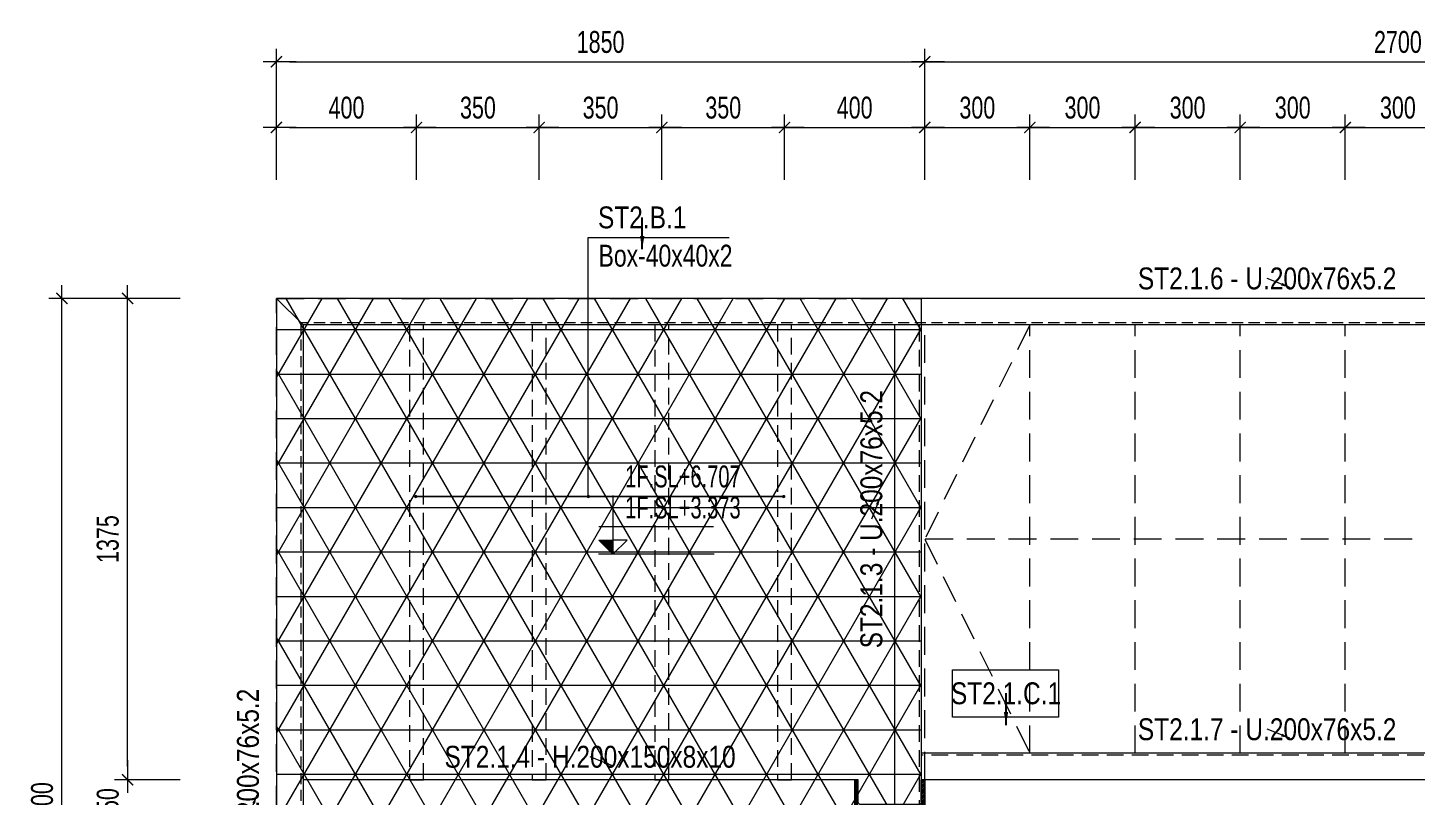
# Model space of a CAD drawing. Header units: millimetres. Extents: x 80771 to 163038, y -101774 to -59328.
# Drawn here: x 101838 to 105800, y -69068 to -66874 of the extents above; entities that cross this region are included whole.
import ezdxf
from ezdxf.enums import TextEntityAlignment as Align

# ---------------------------------------------------------------- set-up
doc = ezdxf.new("R2010")
doc.units = ezdxf.units.MM
doc.linetypes.add('HIDDEN2', pattern=[4.762499999999999, 3.175, -1.5875])
for name, color, linetype, lineweight in [('$0$NDC_S_ANNO', 7, 'Continuous', 20), ('$0$NDC_S_DIM', 1, 'Continuous', 15), ('NDC_S-ANNO', 7, 'Continuous', 20), ('NDC_S-BEAM-NAME-VERT', 7, 'Continuous', 20), ('NDC_S-BEAM-STEL', 30, 'HIDDEN2', 18), ('NDC_S-COLS-NAME', 7, 'Continuous', 20), ('NDC_S-COLS-STEL', 2, 'Continuous', 20), ('NDC_S-DIMS', 1, 'Continuous', 15), ('NDC_S-HIDN', 8, 'HIDDEN2', 13), ('NDC_S-MARK', 1, 'Continuous', 15), ('NDC_S-TEXT-SYMB', 7, 'Continuous', 20), ('NDC_S-TEXT-VIE', 7, 'Continuous', 20), ('NDC_S_ANNO', 7, 'Continuous', 20), ('NDC_S_BEAM NAME', 7, 'Continuous', 9), ('NDC_S_CONTINUOUS', 3, 'Continuous', 20), ('NDC_S_DIM', 1, 'Continuous', 15), ('NDC_S_HATCH MATERIAL', 8, 'Continuous', 13), ('NDC_S_TEXT SYMBOL', 7, 'Continuous', 20)]:
    doc.layers.add(name, color=color, linetype=linetype, lineweight=lineweight)
doc.styles.add('$0$ARIAL', font='arial.ttf', dxfattribs={"width": 0.8})
doc.styles.add('$0$NDC_DIM', font='', dxfattribs={"width": 0.75})
doc.styles.add('ARIAL', font='arial.ttf', dxfattribs={"width": 0.8})
doc.styles.add('NDC_ANNO', font='', dxfattribs={"width": 0.8})
doc.styles.add('NDC_ARIAL', font='arial.ttf', dxfattribs={"width": 0.85})
doc.styles.add('NDC_DIM', font='', dxfattribs={"width": 0.75})
doc.styles.get('$0$NDC_DIM').set_extended_font_data('Dotum')
doc.styles.get('NDC_ANNO').set_extended_font_data('Dotum')
doc.styles.get('NDC_DIM').set_extended_font_data('Dotum')
doc.dimstyles.new('$0$NDC_dim_iso', dxfattribs={"dimtxt": 2.5, "dimasz": 1, "dimexe": 1.5, "dimexo": 2.5, "dimgap": 1, "dimtad": 1, "dimdec": 0, "dimzin": 0, "dimdsep": 46, "dimtxsty": '$0$NDC_DIM', "dimblk": '$0$DIMMARK', "dimcen": 0.09, "dimdle": 1.2, "dimclrd": 1, "dimclre": 1, "dimclrt": 3, "dimadec": 0, "dimazin": 0, "dimtfac": 1, "dimtdec": 0, "dimtix": 1, "dimtofl": 0, "dimtmove": 0, "dimatfit": 3, "dimfxl": 8, "dimfxlon": 1, "dimtolj": 1, "dimtzin": 0, "dimarcsym": 0})
doc.dimstyles.new('NDC_dim_25', dxfattribs={"dimscale": 25, "dimtxt": 2.5, "dimasz": 1.5, "dimexe": 1.5, "dimexo": 2.5, "dimgap": 1, "dimtad": 1, "dimdec": 0, "dimrnd": 0.001, "dimzin": 0, "dimdsep": 46, "dimtxsty": 'NDC_DIM', "dimblk": 'DIMMARK', "dimcen": 0, "dimdle": 1.2, "dimclrd": 256, "dimclre": 256, "dimclrt": 3, "dimadec": 0, "dimazin": 0, "dimtfac": 1, "dimtdec": 0, "dimtix": 1, "dimtofl": 0, "dimtmove": 2, "dimatfit": 3, "dimfxl": 6, "dimfxlon": 1, "dimtolj": 1, "dimtzin": 0, "dimlwd": -1, "dimlwe": -1, "dimarcsym": 0})
doc.dimstyles.new('NDC_dim_iso', dxfattribs={"dimtxt": 2.5, "dimasz": 1.5, "dimexe": 1.5, "dimexo": 1.5, "dimgap": 1, "dimtad": 1, "dimdec": 0, "dimrnd": 0.001, "dimzin": 0, "dimdsep": 46, "dimtxsty": 'NDC_DIM', "dimblk": 'DIMMARK', "dimcen": 0, "dimdle": 1.2, "dimclrd": 256, "dimclre": 256, "dimclrt": 3, "dimadec": 0, "dimazin": 0, "dimtfac": 1, "dimtdec": 0, "dimtix": 1, "dimtofl": 0, "dimtmove": 2, "dimatfit": 3, "dimfxl": 6, "dimfxlon": 1, "dimtolj": 1, "dimtzin": 0, "dimlwd": -1, "dimlwe": -1, "dimarcsym": 0})

# ---------------------------------------------------------------- blocks, each defined once
blk = doc.blocks.new('DIMMARK')
at = {"layer": 'NDC_S_DIM', "color": 1}
blk.add_line((-1.5, 0), (1, 0), dxfattribs=at)
at = {"layer": 'NDC_S_DIM', "color": 2, "const_width": 0.1}
blk.add_lwpolyline([(-0.4242640687119285, -0.4242640687119285), (0.4242640687119285, 0.4242640687119285)], dxfattribs=at)
blk = doc.blocks.new('*D514')
at = {"layer": 'Defpoints', "color": 0, "transparency": 16777216}
for p in [(102122.525424217, -69021.40883899573), (102547.1765880286, -69021.40883899573), (102547.1765880286, -69171.40883899573)]:
    blk.add_point(p, dxfattribs=at)
at = {"layer": 'NDC_S_DIM', "transparency": 16777216}
for p, q in [((102122.525424217, -68983.90883899573), (102122.525424217, -68946.40883899573)), ((102272.525424217, -69021.40883899573), (102085.025424217, -69021.40883899573)), ((102272.525424217, -69171.40883899573), (102085.025424217, -69171.40883899573)), ((102122.525424217, -69208.90883899573), (102122.525424217, -69246.40883899573))]:
    blk.add_line(p, q, dxfattribs=at)
at = {"layer": 'NDC_S_DIM', "transparency": 16777216, "xscale": 37.5, "yscale": 37.5, "zscale": 37.5}
for p, rotation in [((102122.525424217, -69021.40883899573), 270), ((102122.525424217, -69171.40883899573), 90)]:
    blk.add_blockref('DIMMARK', p, dxfattribs=dict(at, rotation=rotation))
at = {"layer": 'NDC_S_DIM', "color": 3, "transparency": 16777216, "insert": (102066.2330225888, -69096.40883899575), "char_height": 62.5, "attachment_point": 5, "rotation": 90, "style": 'NDC_DIM'}
blk.add_mtext('\\A1;150', dxfattribs=at)
blk = doc.blocks.new('*D515')
at = {"layer": 'Defpoints', "color": 0, "transparency": 16777216}
for p in [(102122.5254242171, -67646.40883899579), (102547.1765880286, -67646.40883899579), (102547.1765880286, -69021.40883899573)]:
    blk.add_point(p, dxfattribs=at)
at = {"layer": 'NDC_S_DIM', "transparency": 16777216}
for p, q in [((102272.5254242171, -67646.40883899579), (102085.0254242171, -67646.40883899579)), ((102122.5254242171, -68983.90883899573), (102122.5254242171, -67683.90883899579)), ((102272.5254242171, -69021.40883899573), (102085.0254242171, -69021.40883899573))]:
    blk.add_line(p, q, dxfattribs=at)
at = {"layer": 'NDC_S_DIM', "transparency": 16777216, "xscale": 37.5, "yscale": 37.5, "zscale": 37.5}
for p, rotation in [((102122.5254242171, -67646.40883899579), 90), ((102122.5254242171, -69021.40883899573), 270)]:
    blk.add_blockref('DIMMARK', p, dxfattribs=dict(at, rotation=rotation))
at = {"layer": 'NDC_S_DIM', "color": 3, "transparency": 16777216, "insert": (102066.2330225888, -68333.90883899578), "char_height": 62.5, "attachment_point": 5, "rotation": 90, "style": 'NDC_DIM'}
blk.add_mtext('\\A1;1375', dxfattribs=at)
blk = doc.blocks.new('*D516')
at = {"layer": 'Defpoints', "color": 0, "transparency": 16777216}
for p in [(101935.0254242171, -67646.40883899579), (102547.1765880286, -67646.40883899579), (102547.1765880286, -70546.40883899576)]:
    blk.add_point(p, dxfattribs=at)
at = {"layer": 'NDC_S_DIM', "transparency": 16777216}
for p, q in [((102085.0254242171, -67646.40883899579), (101897.5254242171, -67646.40883899579)), ((101935.0254242171, -70508.90883899576), (101935.0254242171, -67683.90883899579)), ((102085.0254242171, -70546.40883899576), (101897.5254242171, -70546.40883899576))]:
    blk.add_line(p, q, dxfattribs=at)
at = {"layer": 'NDC_S_DIM', "transparency": 16777216, "xscale": 37.5, "yscale": 37.5, "zscale": 37.5}
for p, rotation in [((101935.0254242171, -67646.40883899579), 90), ((101935.0254242171, -70546.40883899576), 270)]:
    blk.add_blockref('DIMMARK', p, dxfattribs=dict(at, rotation=rotation))
at = {"layer": 'NDC_S_DIM', "color": 3, "transparency": 16777216, "insert": (101878.7330225889, -69096.40883899579), "char_height": 62.5, "attachment_point": 5, "rotation": 90, "style": 'NDC_DIM'}
blk.add_mtext('\\A1;2900', dxfattribs=at)
blk = doc.blocks.new('*D517')
at = {"layer": 'Defpoints', "color": 0, "transparency": 16777216}
for p in [(104397.1765880286, -66970.91127016002), (102547.1765880286, -67646.40883899576), (104397.1765880286, -67646.40883899576)]:
    blk.add_point(p, dxfattribs=at)
at = {"layer": 'NDC_S_DIM', "transparency": 16777216}
for p, q in [((102547.1765880286, -67120.91127016002), (102547.1765880286, -66933.41127016002)), ((104397.1765880286, -67120.91127016002), (104397.1765880286, -66933.41127016002)), ((102584.6765880286, -66970.91127016002), (104359.6765880286, -66970.91127016002))]:
    blk.add_line(p, q, dxfattribs=at)
at = {"layer": 'NDC_S_DIM', "transparency": 16777216, "xscale": 37.5, "yscale": 37.5, "zscale": 37.5, "rotation": 180}
blk.add_blockref('DIMMARK', (102547.1765880286, -66970.91127016002), dxfattribs=at)
at = {"layer": 'NDC_S_DIM', "transparency": 16777216, "xscale": 37.5, "yscale": 37.5, "zscale": 37.5}
blk.add_blockref('DIMMARK', (104397.1765880286, -66970.91127016002), dxfattribs=at)
at = {"layer": 'NDC_S_DIM', "color": 3, "transparency": 16777216, "insert": (103472.1765880286, -66914.6188685318), "char_height": 62.5, "attachment_point": 5, "style": 'NDC_DIM'}
blk.add_mtext('\\A1;1850', dxfattribs=at)
blk = doc.blocks.new('*D518')
at = {"layer": 'Defpoints', "color": 0, "transparency": 16777216}
for p in [(107097.1765880286, -66970.91127016002), (104397.1765880286, -67646.40883899576), (107097.1765880286, -67646.40883899576)]:
    blk.add_point(p, dxfattribs=at)
at = {"layer": 'NDC_S_DIM', "transparency": 16777216}
for p, q in [((104397.1765880286, -67120.91127016002), (104397.1765880286, -66933.41127016002)), ((107097.1765880286, -67120.91127016002), (107097.1765880286, -66933.41127016002)), ((104434.6765880286, -66970.91127016002), (107059.6765880286, -66970.91127016002))]:
    blk.add_line(p, q, dxfattribs=at)
at = {"layer": 'NDC_S_DIM', "transparency": 16777216, "xscale": 37.5, "yscale": 37.5, "zscale": 37.5, "rotation": 180}
blk.add_blockref('DIMMARK', (104397.1765880286, -66970.91127016002), dxfattribs=at)
at = {"layer": 'NDC_S_DIM', "transparency": 16777216, "xscale": 37.5, "yscale": 37.5, "zscale": 37.5}
blk.add_blockref('DIMMARK', (107097.1765880286, -66970.91127016002), dxfattribs=at)
at = {"layer": 'NDC_S_DIM', "color": 3, "transparency": 16777216, "insert": (105747.1765880286, -66914.6188685318), "char_height": 62.5, "attachment_point": 5, "style": 'NDC_DIM'}
blk.add_mtext('\\A1;2700', dxfattribs=at)
blk = doc.blocks.new('*D520')
at = {"layer": 'Defpoints', "color": 0, "transparency": 16777216}
for p in [(102947.1765880285, -67158.41127016002), (102547.1765880286, -67646.40883899576), (102947.1765880285, -67646.40883899576)]:
    blk.add_point(p, dxfattribs=at)
at = {"layer": 'NDC_S_DIM', "transparency": 16777216}
for p, q in [((102547.1765880286, -67308.41127016002), (102547.1765880286, -67120.91127016002)), ((102947.1765880285, -67308.41127016002), (102947.1765880285, -67120.91127016002)), ((102584.6765880286, -67158.41127016002), (102909.6765880285, -67158.41127016002))]:
    blk.add_line(p, q, dxfattribs=at)
at = {"layer": 'NDC_S_DIM', "transparency": 16777216, "xscale": 37.5, "yscale": 37.5, "zscale": 37.5, "rotation": 180}
blk.add_blockref('DIMMARK', (102547.1765880286, -67158.41127016002), dxfattribs=at)
at = {"layer": 'NDC_S_DIM', "transparency": 16777216, "xscale": 37.5, "yscale": 37.5, "zscale": 37.5}
blk.add_blockref('DIMMARK', (102947.1765880285, -67158.41127016002), dxfattribs=at)
at = {"layer": 'NDC_S_DIM', "color": 3, "transparency": 16777216, "insert": (102747.1765880285, -67102.1188685318), "char_height": 62.5, "attachment_point": 5, "style": 'NDC_DIM'}
blk.add_mtext('\\A1;400', dxfattribs=at)
blk = doc.blocks.new('*D521')
at = {"layer": 'Defpoints', "color": 0, "transparency": 16777216}
for p in [(103297.1765880285, -67158.41127016002), (102947.1765880285, -67646.40883899576), (103297.1765880285, -67646.40883899576)]:
    blk.add_point(p, dxfattribs=at)
at = {"layer": 'NDC_S_DIM', "transparency": 16777216}
for p, q in [((102947.1765880285, -67308.41127016002), (102947.1765880285, -67120.91127016002)), ((103297.1765880285, -67308.41127016002), (103297.1765880285, -67120.91127016002)), ((102984.6765880285, -67158.41127016002), (103259.6765880285, -67158.41127016002))]:
    blk.add_line(p, q, dxfattribs=at)
at = {"layer": 'NDC_S_DIM', "transparency": 16777216, "xscale": 37.5, "yscale": 37.5, "zscale": 37.5, "rotation": 180}
blk.add_blockref('DIMMARK', (102947.1765880285, -67158.41127016002), dxfattribs=at)
at = {"layer": 'NDC_S_DIM', "transparency": 16777216, "xscale": 37.5, "yscale": 37.5, "zscale": 37.5}
blk.add_blockref('DIMMARK', (103297.1765880285, -67158.41127016002), dxfattribs=at)
at = {"layer": 'NDC_S_DIM', "color": 3, "transparency": 16777216, "insert": (103122.1765880285, -67102.1188685318), "char_height": 62.5, "attachment_point": 5, "style": 'NDC_DIM'}
blk.add_mtext('\\A1;350', dxfattribs=at)
blk = doc.blocks.new('*D522')
at = {"layer": 'Defpoints', "color": 0, "transparency": 16777216}
for p in [(103647.1765880285, -67158.41127016002), (103297.1765880285, -67646.40883899576), (103647.1765880285, -67646.40883899576)]:
    blk.add_point(p, dxfattribs=at)
at = {"layer": 'NDC_S_DIM', "transparency": 16777216}
for p, q in [((103297.1765880285, -67308.41127016002), (103297.1765880285, -67120.91127016002)), ((103647.1765880285, -67308.41127016002), (103647.1765880285, -67120.91127016002)), ((103334.6765880285, -67158.41127016002), (103609.6765880285, -67158.41127016002))]:
    blk.add_line(p, q, dxfattribs=at)
at = {"layer": 'NDC_S_DIM', "transparency": 16777216, "xscale": 37.5, "yscale": 37.5, "zscale": 37.5, "rotation": 180}
blk.add_blockref('DIMMARK', (103297.1765880285, -67158.41127016002), dxfattribs=at)
at = {"layer": 'NDC_S_DIM', "transparency": 16777216, "xscale": 37.5, "yscale": 37.5, "zscale": 37.5}
blk.add_blockref('DIMMARK', (103647.1765880285, -67158.41127016002), dxfattribs=at)
at = {"layer": 'NDC_S_DIM', "color": 3, "transparency": 16777216, "insert": (103472.1765880285, -67102.1188685318), "char_height": 62.5, "attachment_point": 5, "style": 'NDC_DIM'}
blk.add_mtext('\\A1;350', dxfattribs=at)
blk = doc.blocks.new('*D523')
at = {"layer": 'Defpoints', "color": 0, "transparency": 16777216}
for p in [(103997.1765880285, -67158.41127016002), (103647.1765880285, -67646.40883899576), (103997.1765880285, -67646.40883899576)]:
    blk.add_point(p, dxfattribs=at)
at = {"layer": 'NDC_S_DIM', "transparency": 16777216}
for p, q in [((103647.1765880285, -67308.41127016002), (103647.1765880285, -67120.91127016002)), ((103997.1765880285, -67308.41127016002), (103997.1765880285, -67120.91127016002)), ((103684.6765880285, -67158.41127016002), (103959.6765880285, -67158.41127016002))]:
    blk.add_line(p, q, dxfattribs=at)
at = {"layer": 'NDC_S_DIM', "transparency": 16777216, "xscale": 37.5, "yscale": 37.5, "zscale": 37.5, "rotation": 180}
blk.add_blockref('DIMMARK', (103647.1765880285, -67158.41127016002), dxfattribs=at)
at = {"layer": 'NDC_S_DIM', "transparency": 16777216, "xscale": 37.5, "yscale": 37.5, "zscale": 37.5}
blk.add_blockref('DIMMARK', (103997.1765880285, -67158.41127016002), dxfattribs=at)
at = {"layer": 'NDC_S_DIM', "color": 3, "transparency": 16777216, "insert": (103822.1765880285, -67102.1188685318), "char_height": 62.5, "attachment_point": 5, "style": 'NDC_DIM'}
blk.add_mtext('\\A1;350', dxfattribs=at)
blk = doc.blocks.new('*D524')
at = {"layer": 'Defpoints', "color": 0, "transparency": 16777216}
for p in [(104397.1765880286, -67158.41127016002), (103997.1765880285, -67646.40883899576), (104397.1765880286, -67646.40883899576)]:
    blk.add_point(p, dxfattribs=at)
at = {"layer": 'NDC_S_DIM', "transparency": 16777216}
for p, q in [((103997.1765880285, -67308.41127016002), (103997.1765880285, -67120.91127016002)), ((104397.1765880286, -67308.41127016002), (104397.1765880286, -67120.91127016002)), ((104034.6765880285, -67158.41127016002), (104359.6765880286, -67158.41127016002))]:
    blk.add_line(p, q, dxfattribs=at)
at = {"layer": 'NDC_S_DIM', "transparency": 16777216, "xscale": 37.5, "yscale": 37.5, "zscale": 37.5, "rotation": 180}
blk.add_blockref('DIMMARK', (103997.1765880285, -67158.41127016002), dxfattribs=at)
at = {"layer": 'NDC_S_DIM', "transparency": 16777216, "xscale": 37.5, "yscale": 37.5, "zscale": 37.5}
blk.add_blockref('DIMMARK', (104397.1765880286, -67158.41127016002), dxfattribs=at)
at = {"layer": 'NDC_S_DIM', "color": 3, "transparency": 16777216, "insert": (104197.1765880286, -67102.1188685318), "char_height": 62.5, "attachment_point": 5, "style": 'NDC_DIM'}
blk.add_mtext('\\A1;400', dxfattribs=at)
blk = doc.blocks.new('*D525')
at = {"layer": 'Defpoints', "color": 0, "transparency": 16777216}
for p in [(104697.1765880286, -67158.41127016002), (104397.1765880286, -67646.40883899576), (104697.1765880286, -67646.40883899576)]:
    blk.add_point(p, dxfattribs=at)
at = {"layer": 'NDC_S_DIM', "transparency": 16777216}
for p, q in [((104397.1765880286, -67308.41127016002), (104397.1765880286, -67120.91127016002)), ((104697.1765880286, -67308.41127016002), (104697.1765880286, -67120.91127016002)), ((104434.6765880286, -67158.41127016002), (104659.6765880286, -67158.41127016002))]:
    blk.add_line(p, q, dxfattribs=at)
at = {"layer": 'NDC_S_DIM', "transparency": 16777216, "xscale": 37.5, "yscale": 37.5, "zscale": 37.5, "rotation": 180}
blk.add_blockref('DIMMARK', (104397.1765880286, -67158.41127016002), dxfattribs=at)
at = {"layer": 'NDC_S_DIM', "transparency": 16777216, "xscale": 37.5, "yscale": 37.5, "zscale": 37.5}
blk.add_blockref('DIMMARK', (104697.1765880286, -67158.41127016002), dxfattribs=at)
at = {"layer": 'NDC_S_DIM', "color": 3, "transparency": 16777216, "insert": (104547.1765880286, -67102.1188685318), "char_height": 62.5, "attachment_point": 5, "style": 'NDC_DIM'}
blk.add_mtext('\\A1;300', dxfattribs=at)
blk = doc.blocks.new('*D526')
at = {"layer": 'Defpoints', "color": 0, "transparency": 16777216}
for p in [(104997.1765880286, -67158.41127016002), (104697.1765880286, -67646.40883899576), (104997.1765880286, -67646.40883899576)]:
    blk.add_point(p, dxfattribs=at)
at = {"layer": 'NDC_S_DIM', "transparency": 16777216}
for p, q in [((104697.1765880286, -67308.41127016002), (104697.1765880286, -67120.91127016002)), ((104997.1765880286, -67308.41127016002), (104997.1765880286, -67120.91127016002)), ((104734.6765880286, -67158.41127016002), (104959.6765880286, -67158.41127016002))]:
    blk.add_line(p, q, dxfattribs=at)
at = {"layer": 'NDC_S_DIM', "transparency": 16777216, "xscale": 37.5, "yscale": 37.5, "zscale": 37.5, "rotation": 180}
blk.add_blockref('DIMMARK', (104697.1765880286, -67158.41127016002), dxfattribs=at)
at = {"layer": 'NDC_S_DIM', "transparency": 16777216, "xscale": 37.5, "yscale": 37.5, "zscale": 37.5}
blk.add_blockref('DIMMARK', (104997.1765880286, -67158.41127016002), dxfattribs=at)
at = {"layer": 'NDC_S_DIM', "color": 3, "transparency": 16777216, "insert": (104847.1765880286, -67102.1188685318), "char_height": 62.5, "attachment_point": 5, "style": 'NDC_DIM'}
blk.add_mtext('\\A1;300', dxfattribs=at)
blk = doc.blocks.new('*D527')
at = {"layer": 'Defpoints', "color": 0, "transparency": 16777216}
for p in [(105297.1765880286, -67158.41127016002), (104997.1765880286, -67646.40883899576), (105297.1765880286, -67646.40883899576)]:
    blk.add_point(p, dxfattribs=at)
at = {"layer": 'NDC_S_DIM', "transparency": 16777216}
for p, q in [((104997.1765880286, -67308.41127016002), (104997.1765880286, -67120.91127016002)), ((105297.1765880286, -67308.41127016002), (105297.1765880286, -67120.91127016002)), ((105034.6765880286, -67158.41127016002), (105259.6765880286, -67158.41127016002))]:
    blk.add_line(p, q, dxfattribs=at)
at = {"layer": 'NDC_S_DIM', "transparency": 16777216, "xscale": 37.5, "yscale": 37.5, "zscale": 37.5, "rotation": 180}
blk.add_blockref('DIMMARK', (104997.1765880286, -67158.41127016002), dxfattribs=at)
at = {"layer": 'NDC_S_DIM', "transparency": 16777216, "xscale": 37.5, "yscale": 37.5, "zscale": 37.5}
blk.add_blockref('DIMMARK', (105297.1765880286, -67158.41127016002), dxfattribs=at)
at = {"layer": 'NDC_S_DIM', "color": 3, "transparency": 16777216, "insert": (105147.1765880286, -67102.1188685318), "char_height": 62.5, "attachment_point": 5, "style": 'NDC_DIM'}
blk.add_mtext('\\A1;300', dxfattribs=at)
blk = doc.blocks.new('*D528')
at = {"layer": 'Defpoints', "color": 0, "transparency": 16777216}
for p in [(105597.1765880286, -67158.41127016002), (105297.1765880286, -67646.40883899576), (105597.1765880286, -67646.40883899576)]:
    blk.add_point(p, dxfattribs=at)
at = {"layer": 'NDC_S_DIM', "transparency": 16777216}
for p, q in [((105297.1765880286, -67308.41127016002), (105297.1765880286, -67120.91127016002)), ((105597.1765880286, -67308.41127016002), (105597.1765880286, -67120.91127016002)), ((105334.6765880286, -67158.41127016002), (105559.6765880286, -67158.41127016002))]:
    blk.add_line(p, q, dxfattribs=at)
at = {"layer": 'NDC_S_DIM', "transparency": 16777216, "xscale": 37.5, "yscale": 37.5, "zscale": 37.5, "rotation": 180}
blk.add_blockref('DIMMARK', (105297.1765880286, -67158.41127016002), dxfattribs=at)
at = {"layer": 'NDC_S_DIM', "transparency": 16777216, "xscale": 37.5, "yscale": 37.5, "zscale": 37.5}
blk.add_blockref('DIMMARK', (105597.1765880286, -67158.41127016002), dxfattribs=at)
at = {"layer": 'NDC_S_DIM', "color": 3, "transparency": 16777216, "insert": (105447.1765880286, -67102.1188685318), "char_height": 62.5, "attachment_point": 5, "style": 'NDC_DIM'}
blk.add_mtext('\\A1;300', dxfattribs=at)
blk = doc.blocks.new('*D529')
at = {"layer": 'Defpoints', "color": 0, "transparency": 16777216}
for p in [(105897.1765880286, -67158.41127016002), (105597.1765880286, -67646.40883899576), (105897.1765880286, -67646.40883899576)]:
    blk.add_point(p, dxfattribs=at)
at = {"layer": 'NDC_S_DIM', "transparency": 16777216}
for p, q in [((105597.1765880286, -67308.41127016002), (105597.1765880286, -67120.91127016002)), ((105897.1765880286, -67308.41127016002), (105897.1765880286, -67120.91127016002)), ((105634.6765880286, -67158.41127016002), (105859.6765880286, -67158.41127016002))]:
    blk.add_line(p, q, dxfattribs=at)
at = {"layer": 'NDC_S_DIM', "transparency": 16777216, "xscale": 37.5, "yscale": 37.5, "zscale": 37.5, "rotation": 180}
blk.add_blockref('DIMMARK', (105597.1765880286, -67158.41127016002), dxfattribs=at)
at = {"layer": 'NDC_S_DIM', "transparency": 16777216, "xscale": 37.5, "yscale": 37.5, "zscale": 37.5}
blk.add_blockref('DIMMARK', (105897.1765880286, -67158.41127016002), dxfattribs=at)
at = {"layer": 'NDC_S_DIM', "color": 3, "transparency": 16777216, "insert": (105747.1765880286, -67102.1188685318), "char_height": 62.5, "attachment_point": 5, "style": 'NDC_DIM'}
blk.add_mtext('\\A1;300', dxfattribs=at)
blk = doc.blocks.new('kata_block_CT')
at = {"layer": 'NDC_S_ANNO'}
blk.add_hatch(color=3, dxfattribs=at).paths.add_polyline_path([(0, 1.596954857557648), (-1.612010908633238, 1.596954857557648), (0, 0)])
at = {"layer": 'NDC_S_ANNO', "ltscale": 50}
h = blk.add_hatch(dxfattribs=at)
h.set_pattern_fill('ANSI31', color=256, scale=1.406250541793835, style=0)
h.set_pattern_definition([(45.00000000000001, (0, 5.456968210637569e-12), (-3.157122508925224, 3.157122508925225), [])])
h.paths.add_polyline_path([(0, 1.596954857557648), (0, 0), (1.612010908924276, 1.596954857557648)])
for p, q in [((-1.592704896858777, 3.140833880479477), (11.46947077315417, 3.140833880479477)), ((11.56125648126181, 5.456968210637569e-12), (-1.63869572513795, 5.456968210637569e-12))]:
    blk.add_line(p, q, dxfattribs=at)
for points in [[(0, 6.69495074864426), (0, 0)], [(0, 0), (-1.612010908924276, 1.596954857557648), (0, 1.596954857557648)], [(0, 0), (1.612010908924276, 1.596954857557648), (0, 1.596954857557648)]]:
    blk.add_lwpolyline(points, dxfattribs=at)
at = {"layer": 'NDC_S_ANNO', "color": 8, "ltscale": 50}
blk.add_lwpolyline([(0, 0), (-1.612010908633238, 1.596954857557648), (0, 1.596954857557648)], dxfattribs=at)
at = {"layer": 'NDC_S_TEXT SYMBOL', "color": 3, "style": 'NDC_ANNO', "width": 0.8}
blk.add_attdef('CT', (1.409564409346785, 4.068271311703938), '', height=2.5, dxfattribs=at)
blk = doc.blocks.new('$0$DIMMARK')
at = {"layer": '$0$NDC_S_DIM', "color": 1}
blk.add_line((-1.5, 0), (1, 0), dxfattribs=at)
at = {"layer": '$0$NDC_S_DIM', "color": 2, "const_width": 0.1}
blk.add_lwpolyline([(-0.4242640687119285, -0.4242640687119285), (0.4242640687119285, 0.4242640687119285)], dxfattribs=at)
blk = doc.blocks.new('*U99')
for p, q in [((0.6502196850394916, 7.480314686706894), (-1.86925590551001, 7.480314686706895)), ((0.9260196850394917, 7.204514686706894), (0.9260196850394938, 0.6695005134808927)), ((1.240980314960485, 7.204514686706894), (1.240980314960487, 0.6695005134808927)), ((1.516780314960485, 7.480314686706894), (4.036255905509978, 7.480314686706897)), ((0.6502196850394913, 0.3937005134808928), (-1.869255905510008, 0.3937005134808915)), ((1.51678031496049, 0.3937005134808931), (4.03625590550998, 0.3937005134808934))]:
    blk.add_line(p, q)
for points in [[(4.036255905509978, 7.480314686706897), (4.036255905509977, 7.874015474108894), (-1.86925590551001, 7.874015474108893), (-1.869255905510011, 7.480314686706895)], [(-1.869255905510008, 0.3937005134808915), (-1.869255905510008, -2.739211066304925e-07), (4.03625590550998, -2.739211047242646e-07), (4.03625590550998, 0.3937005134808934)]]:
    blk.add_lwpolyline(points)
for centre, radius, start, end in [((0.6502196850394917, 7.204514686706894), 0.2757999999999995, 360, 450), ((1.516780314960485, 7.204514686706894), 0.2758, 90, 180), ((0.6502196850394912, 0.6695005134808923), 0.2758, 270, 360), ((1.51678031496049, 0.6695005134808927), 0.2758, 180, 270)]:
    blk.add_arc(centre, radius, start, end)
blk = doc.blocks.new('*U6')
at = {"layer": '$0$NDC_S_ANNO', "ltscale": 0.8, "style": '$0$ARIAL', "width": 0.8}
blk.add_attdef('TEN', text='', height=2.5, dxfattribs=at).set_placement((-2.578270345291724, 1.026458553720925), align=Align.MIDDLE_CENTER)
at = {"layer": '$0$NDC_S_ANNO', "ltscale": 0.8, "style": '$0$ARIAL', "width": 0.8, "flags": 1}
blk.add_attdef('CHU_THICH', text='', height=2.5, dxfattribs=at).set_placement((0, 0), align=Align.MIDDLE_CENTER)
at = {"layer": 'Defpoints'}
blk.add_leader([(0, 0), (-2.578270345291724, 1.026458553720925)], dimstyle='$0$NDC_dim_iso', override={"dimgap": 0.625, "dimtad": 0}, dxfattribs=at)
blk = doc.blocks.new('*U9')
at = {"layer": 'NDC_S-ANNO', "ltscale": 0.8, "style": 'ARIAL', "width": 0.8}
blk.add_attdef('TEN', text='', height=2.5, dxfattribs=at).set_placement((-8.992528943707612e-13, 3.626766734923697), align=Align.MIDDLE_CENTER)
at = {"layer": 'NDC_S-ANNO', "ltscale": 0.8, "style": 'ARIAL', "width": 0.8, "flags": 1}
blk.add_attdef('CHU_THICH', text='', height=2.5, dxfattribs=at).set_placement((0, 0), align=Align.MIDDLE_CENTER)
at = {"layer": 'Defpoints'}
blk.add_leader([(0, 0), (-8.992528943707612e-13, 3.626766734923697)], dimstyle='NDC_dim_iso', override={"dimgap": 0.625, "dimtad": 0}, dxfattribs=at)

msp = doc.modelspace()

# ---------------------------------------------------------------- hatches: boundary and pattern name
at = {"layer": 'NDC_S_HATCH MATERIAL'}
h = msp.add_hatch(dxfattribs=at)
h.set_pattern_fill('NET3', color=256, scale=40)
h.set_pattern_definition([(0, (164364.5442872434, -24809.66260869662), (0, 127), []), (59.99999999999999, (164364.5442872434, -24809.66260869662), (-109.9852262806237, 63.50000000000001), []), (120, (164364.5442872434, -24809.66260869662), (-109.9852262806237, -63.49999999999997), [])])
h.paths.add_polyline_path([(102547.1765880286, -67646.40883899576), (104387.1765880285, -67646.40883899576), (104387.1765880285, -70546.40883899573), (102547.1765880286, -70546.40883899573)])
h = msp.add_hatch(dxfattribs=at)
h.set_pattern_fill('ANSI31', color=256)
h.set_pattern_definition([(45, (163360.6645961998, -24254.02821274735), (-2.245064030267288, 2.245064030267288), [])])
edge = h.paths.add_edge_path()
edge.add_line((104207.1765880285, -69171.4088389957), (104197.1765880285, -69171.4088389957))
edge.add_line((104197.1765880285, -69171.4088389957), (104197.1765880285, -69021.40883899579))
edge.add_line((104197.1765880285, -69021.40883899579), (104207.1765880286, -69021.40883899579))
edge = h.paths.add_edge_path()
edge.add_line((104380.1712680285, -69100.40883899573), (104214.1819080285, -69100.40883899573))
edge = h.paths.add_edge_path()
edge.add_line((104380.1712680285, -69092.40883899576), (104214.1819080285, -69092.40883899576))
edge = h.paths.add_edge_path(flags=16)
edge.add_line((104207.1765880285, -69107.41415899573), (104207.1765880285, -69171.40883899569))
edge = h.paths.add_edge_path()
edge.add_line((104387.1765880285, -69107.41415899573), (104387.1765880285, -69171.40883899569))
edge = h.paths.add_edge_path(flags=16)
edge.add_line((104207.1765880285, -69085.40351899574), (104207.1765880285, -69021.40883899578))
edge = h.paths.add_edge_path()
edge.add_line((104387.1765880285, -69085.40351899574), (104387.1765880285, -69021.40883899578))
edge = h.paths.add_edge_path()
edge.add_line((104387.1765880285, -69021.40883899579), (104397.1765880285, -69021.40883899579))
edge.add_line((104397.1765880285, -69021.40883899579), (104397.1765880285, -69171.4088389957))
edge.add_line((104397.1765880285, -69171.4088389957), (104387.1765880285, -69171.4088389957))
edge = h.paths.add_edge_path()
edge.add_arc((104214.1819080285, -69107.41415899573), 7.005320000000003, 90, 180)
edge = h.paths.add_edge_path()
edge.add_arc((104214.1819080285, -69085.40351899574), 7.005320000000003, 180, 270)
edge = h.paths.add_edge_path()
edge.add_arc((104380.1712680285, -69107.41415899573), 7.00531999999999, 0, 90)
edge = h.paths.add_edge_path()
edge.add_arc((104380.1712680285, -69085.40351899574), 7.005320000000003, 270, 360)

# ---------------------------------------------------------------- linework, layer by layer
at = {"layer": 'NDC_S-BEAM-STEL', "ltscale": 15}
msp.add_line((104381.1765880285, -67722.40883899576), (104381.1765880285, -70470.40883899573), dxfattribs=at)
for points in [[(102967.1766638456, -67722.40881959279), (102927.1766638456, -67722.40881959279), (102927.1765880285, -69021.4088389957), (102967.1765880285, -69021.4088389957)], [(103317.1766638456, -67722.40883899576), (103277.1766638456, -67722.40883899576), (103277.1765880285, -69021.40885839867), (103317.1765880285, -69021.40885839867)], [(103667.1766638456, -67722.40885839873), (103627.1766638456, -67722.40885839873), (103627.1765880285, -69021.40887780164), (103667.1765880285, -69021.40887780164)], [(104017.1766638456, -67722.40885839873), (103977.1766638456, -67722.40885839873), (103977.1765880285, -69021.40887780164), (104017.1765880285, -69021.40887780164)]]:
    msp.add_lwpolyline(points, close=True, dxfattribs=at)
msp.add_lwpolyline([(107107.1765880287, -68951.40883899573), (104387.1765880285, -68951.4088389957)], dxfattribs=at)
at = {"layer": 'NDC_S-HIDN', "ltscale": 25}
for p, q in [((104397.1765880286, -69021.4088389957), (104397.1765880286, -67722.40883899576)), ((104697.1765880285, -68945.4088389957), (104697.1765880286, -67722.40883899576)), ((104997.1765880285, -68945.40883899573), (104997.1765880286, -67722.40883899576)), ((105297.1765880285, -68945.40883899573), (105297.1765880286, -67722.40883899576)), ((105597.1765880285, -68945.40883899573), (105597.1765880286, -67722.40883899576))]:
    msp.add_line(p, q, dxfattribs=at)
msp.add_lwpolyline([(102547.1765880286, -67646.40883899576), (104387.1765880285, -67646.40883899576), (104387.1765880285, -70546.40883899573), (102547.1765880286, -70546.40883899573)], close=True, dxfattribs=at)
at = {"layer": 'NDC_S-HIDN', "ltscale": 10}
msp.add_lwpolyline([(104556.6941399432, -70476.40883899573), (108877.1765880286, -70476.40883899573), (108877.1765880286, -67716.40883899576), (102617.1765880286, -67716.40883899576), (102617.1765880286, -70476.40883899573), (104515.5642052497, -70476.40883899573)], dxfattribs=at)
at = {"layer": 'NDC_S-HIDN', "ltscale": 25}
for points in [[(104697.1765880286, -67722.40883899576), (104397.1765880286, -68333.90883899573), (104697.1765880285, -68945.4088389957)], [(107097.1765880285, -68333.90883899573), (104397.1765880286, -68333.90883899573)]]:
    msp.add_lwpolyline(points, dxfattribs=at)
at = {"layer": 'NDC_S-MARK'}
msp.add_lwpolyline([(104475.9600333037, -68707.21192792273), (104779.1786314639, -68707.21192792273), (104779.1786314639, -68842.84824250644), (104475.9600333037, -68842.84824250644)], close=True, dxfattribs=at)
at = {"layer": 'NDC_S_CONTINUOUS'}
for p, q in [((102547.1765880286, -67646.40883899576), (102623.1765880286, -67722.40883899576)), ((108947.1765880286, -67646.40883899576), (102547.1765880286, -67646.40883899576)), ((102547.1765880286, -67646.40883899576), (102547.1765880286, -70546.40883899573)), ((108871.1765880286, -67722.40883899576), (102623.1765880286, -67722.40883899576)), ((102623.1765880286, -67722.40883899576), (102623.1765880286, -70470.40883899573)), ((104311.1765880285, -67722.40883899576), (104311.1765880285, -70470.40883899573)), ((104387.1765880285, -67722.40883899576), (104387.1765880285, -70470.40883899573)), ((104197.1765880285, -69021.4088389957), (102623.1765880286, -69021.4088389957))]:
    msp.add_line(p, q, dxfattribs=at)
for points in [[(107107.1765880287, -68945.40883899573), (104387.1765880285, -68945.4088389957)], [(104207.1765880285, -69021.4088389957), (104197.1765880285, -69021.4088389957), (104197.1765880285, -69171.40883899576), (104207.1765880285, -69171.40883899576)], [(107107.1765880287, -69021.40883899573), (104387.1765880285, -69021.4088389957)]]:
    msp.add_lwpolyline(points, dxfattribs=at)

# ---------------------------------------------------------------- block references
at = {"layer": 'NDC_S-ANNO'}
ref = msp.add_blockref('kata_block_CT', (103507.2476893871, -68376.83487943048), dxfattribs=dict(at, xscale=25, yscale=25, zscale=25))
ref.add_attrib('CT', '1F.SL+3.373', (103542.4867996185, -68275.12809661264), dxfattribs={"layer": 'NDC_S-TEXT-SYMB', "color": 3, "height": 62.5, "style": 'NDC_ANNO', "width": 0.7})
at = {"layer": 'NDC_S-BEAM-NAME-VERT', "xscale": 24.99999999999998, "yscale": 24.99999999999998, "zscale": 24.99999999999998}
msp.add_blockref('*U9', (103590.9065932561, -67505.90251130093), dxfattribs=at).add_auto_attribs({'TEN': 'ST2.B.1'})
at = {"layer": 'NDC_S-COLS-NAME', "xscale": 25.00000000000031, "yscale": 25.00000000000031, "zscale": 25.00000000000031}
msp.add_blockref('*U9', (104629.0504602567, -68865.02614475047), dxfattribs=at).add_auto_attribs({'TEN': 'ST2.1.C.1'})
at = {"layer": 'NDC_S-COLS-STEL', "xscale": -25.40000000000001, "yscale": 25.40000000000001, "zscale": 25.4, "rotation": 270}
msp.add_blockref('*U99', (104197.1765949861, -69123.92973899574), dxfattribs=at)
at = {"layer": 'NDC_S_BEAM NAME', "xscale": 25, "yscale": 25, "zscale": 25}
for p, values in [((105438.4963574823, -67615.20494135952), {'TEN': 'ST2.1.6 - U.200x76x5.2'}), ((105438.4963574823, -68902.71384436966), {'TEN': 'ST2.1.7 - U.200x76x5.2'}), ((103506.6251981102, -68981.28030321881), {'TEN': 'ST2.1.4 - H.200x150x8x10'})]:
    msp.add_blockref('*U6', p, dxfattribs=at).add_auto_attribs(values)
at = {"layer": 'NDC_S_BEAM NAME', "xscale": 25, "yscale": 25, "zscale": 25, "rotation": 90}
for p, values in [((104270.4207926964, -68212.64599970845), {'TEN': 'ST2.1.3 - U.200x76x5.2'}), ((102491.489019717, -69065.55206581464), {'TEN': 'ST2.1.5 - U.200x76x5.2'})]:
    msp.add_blockref('*U6', p, dxfattribs=at).add_auto_attribs(values)

# ---------------------------------------------------------------- texts
at = {"layer": 'NDC_S-TEXT-SYMB', "color": 3, "style": 'NDC_ANNO', "width": 0.7}
msp.add_text('1F.SL+6.707', height=62.5, dxfattribs=at).set_placement((103542.4867996185, -68186.27517490851))
at = {"layer": 'NDC_S-TEXT-VIE', "style": 'NDC_ARIAL', "width": 0.75}
msp.add_text('Box-40x40x2', height=62.49999999999999, dxfattribs=at).set_placement((103466.4354005837, -67524.52779287327), align=Align.MIDDLE_LEFT)

# ---------------------------------------------------------------- dimensions: what is measured, and where the dimension line sits
at = {"layer": 'NDC_S_DIM'}
for base, p1, p2, picture, middle in [((104397.1765880286, -66970.91127016002), (102547.1765880286, -67646.40883899576), (104397.1765880286, -67646.40883899576), '*D517', (103472.1765880286, -66914.6188685318)), ((107097.1765880286, -66970.91127016002), (104397.1765880286, -67646.40883899576), (107097.1765880286, -67646.40883899576), '*D518', (105747.1765880286, -66914.6188685318)), ((102947.1765880285, -67158.41127016002), (102547.1765880286, -67646.40883899576), (102947.1765880285, -67646.40883899576), '*D520', (102747.1765880285, -67102.1188685318)), ((103297.1765880285, -67158.41127016002), (102947.1765880285, -67646.40883899576), (103297.1765880285, -67646.40883899576), '*D521', (103122.1765880285, -67102.1188685318)), ((103647.1765880285, -67158.41127016002), (103297.1765880285, -67646.40883899576), (103647.1765880285, -67646.40883899576), '*D522', (103472.1765880285, -67102.1188685318)), ((103997.1765880285, -67158.41127016002), (103647.1765880285, -67646.40883899576), (103997.1765880285, -67646.40883899576), '*D523', (103822.1765880285, -67102.1188685318)), ((104397.1765880286, -67158.41127016002), (103997.1765880285, -67646.40883899576), (104397.1765880286, -67646.40883899576), '*D524', (104197.1765880286, -67102.1188685318)), ((104697.1765880286, -67158.41127016002), (104397.1765880286, -67646.40883899576), (104697.1765880286, -67646.40883899576), '*D525', (104547.1765880286, -67102.1188685318)), ((104997.1765880286, -67158.41127016002), (104697.1765880286, -67646.40883899576), (104997.1765880286, -67646.40883899576), '*D526', (104847.1765880286, -67102.1188685318)), ((105297.1765880286, -67158.41127016002), (104997.1765880286, -67646.40883899576), (105297.1765880286, -67646.40883899576), '*D527', (105147.1765880286, -67102.1188685318)), ((105597.1765880286, -67158.41127016002), (105297.1765880286, -67646.40883899576), (105597.1765880286, -67646.40883899576), '*D528', (105447.1765880286, -67102.1188685318)), ((105897.1765880286, -67158.41127016002), (105597.1765880286, -67646.40883899576), (105897.1765880286, -67646.40883899576), '*D529', (105747.1765880286, -67102.1188685318))]:
    dim = msp.add_linear_dim(base=base, p1=p1, p2=p2, dimstyle='NDC_dim_25', dxfattribs=at)
    dim.commit()
    dim.dimension.update_dxf_attribs({"geometry": picture, "text_midpoint": middle})
for base, p1, p2, picture, middle in [((101935.0254242171, -67646.40883899579), (102547.1765880286, -70546.40883899573), (102547.1765880286, -67646.40883899576), '*D516', (101878.7330225889, -69096.40883899579)), ((102122.5254242171, -67646.40883899579), (102547.1765880286, -69021.4088389957), (102547.1765880286, -67646.40883899576), '*D515', (102066.2330225888, -68333.90883899578)), ((102122.525424217, -69021.40883899573), (102547.1765880286, -69171.4088389957), (102547.1765880286, -69021.4088389957), '*D514', (102066.2330225888, -69096.40883899575))]:
    dim = msp.add_linear_dim(base=base, p1=p1, p2=p2, angle=90, dimstyle='NDC_dim_25', dxfattribs=at)
    dim.commit()
    dim.dimension.update_dxf_attribs({"geometry": picture, "text_midpoint": middle})

# ---------------------------------------------------------------- leaders
at = {"layer": 'NDC_S-DIMS', "linetype": 'Continuous'}
for points, override in [([(103437.132426505, -68212.43939783156), (103437.132418875, -67472.80919307697), (103839.3347619812, -67472.80919307697)], {"dimgap": 1, "dimtad": 0, "dimldrblk": 'DotSmall'}), ([(102944.8183115863, -68212.43941980085), (103994.8183115863, -68212.43937294508)], {"dimtad": 0, "dimldrblk": 'DotSmall'}), ([(103994.8183115863, -68212.43937294508), (102944.8183115863, -68212.43941980085)], {"dimtad": 0, "dimldrblk": 'DotSmall'})]:
    msp.add_leader(points, dimstyle='NDC_dim_25', override=override, dxfattribs=at)

doc.saveas('drawing.dxf')
